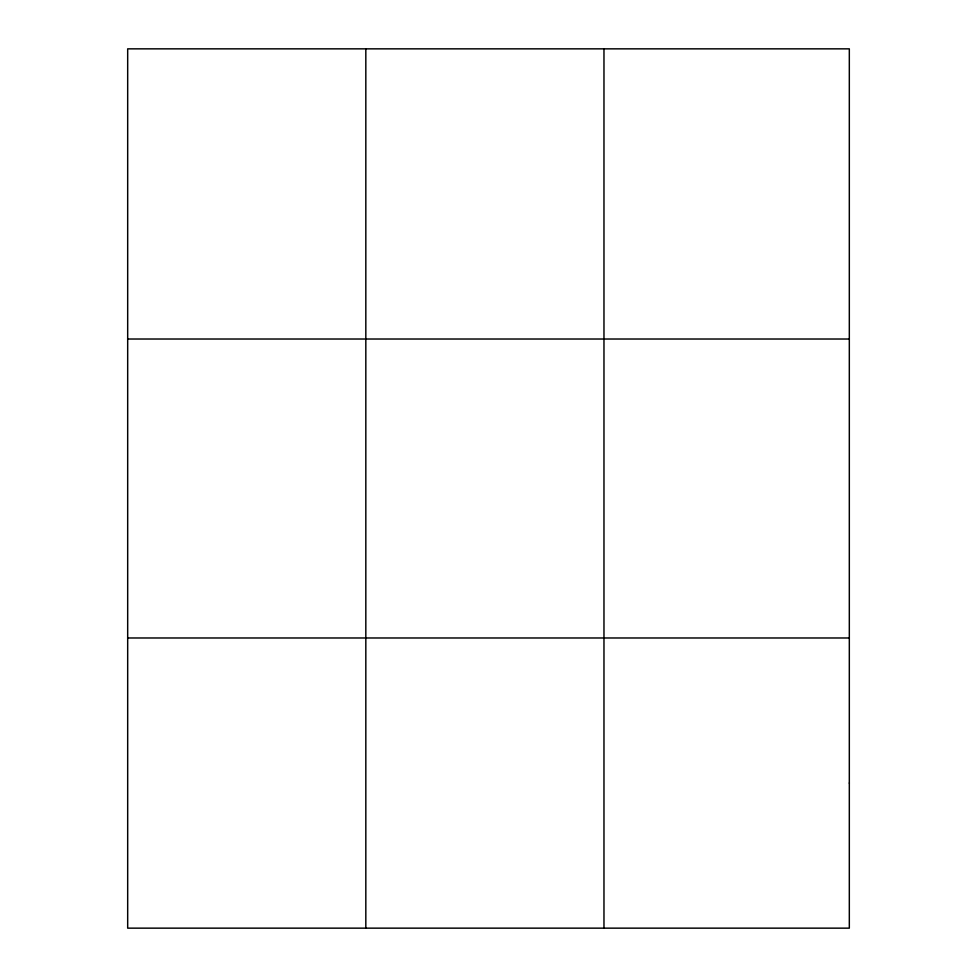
<?xml version="1.0" encoding="UTF-8"?>
<svg xmlns="http://www.w3.org/2000/svg" width="977" height="977" viewBox="0 0 977 977"><rect width="100%" height="100%" fill="white"/><g stroke="black" fill="none" stroke-linecap="round" stroke-linejoin="round"><path stroke-width="1.47" d="M365.825 48.85L365.825 928.15M603.969 48.85L603.969 928.15M127.682 339.019L849.318 339.019M127.682 637.981L849.318 637.981M849.318 783.066L849.318 928.15L127.682 928.15L127.682 48.85L849.318 48.85L849.318 783.066"/></g></svg>
